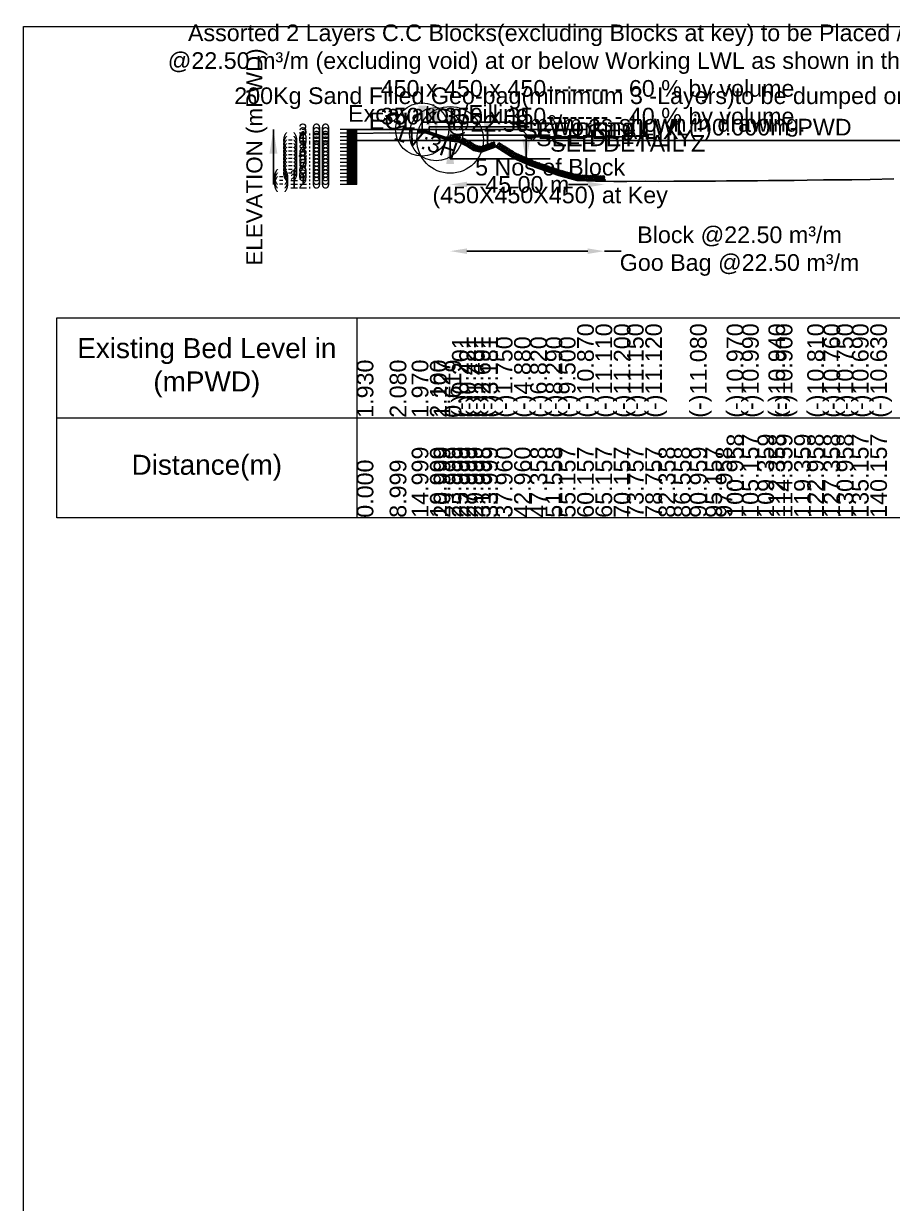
# Model space of a CAD drawing. Header units: inches. Extents: x 89000 to 845000, y -7071 to 31.
# Drawn here: x 295000 to 297608, y -3531 to 9 of the extents above; entities that cross this region are included whole.
import ezdxf

# ---------------------------------------------------------------- set-up
doc = ezdxf.new("R2010")
doc.units = ezdxf.units.IN
doc.header["$LTSCALE"] = 7
doc.header["$MEASUREMENT"] = 0
for name, color, linetype, lineweight in [('Cross section Data Border', 7, 'Continuous', 9), ('Cross Section Labels', 7, 'Continuous', 9), ('Existing_Bed_Level for Xsection', 7, 'Continuous', 25), ('Long Section Labels', 7, 'Continuous', 9)]:
    doc.layers.add(name, color=color, linetype=linetype, lineweight=lineweight)
doc.styles.get("Standard").update_dxf_attribs({"font": 'arial.ttf'})
doc.dimstyles.new('Appron Lebeling Style', dxfattribs={"dimtxt": 50, "dimasz": 50, "dimexe": 0.18, "dimexo": 0.0625, "dimgap": 0.09, "dimtad": 0, "dimtih": 1, "dimtoh": 1, "dimdec": 4, "dimzin": 0, "dimdsep": 46, "dimtxsty": 'Standard', "dimcen": 0.09, "dimse1": 1, "dimse2": 1, "dimadec": 0, "dimazin": 0, "dimtfac": 1, "dimtdec": 4, "dimtofl": 0, "dimtmove": 0, "dimatfit": 3, "dimfxl": 1, "dimtolj": 1, "dimtzin": 0, "dimarcsym": 0})
doc.dimstyles.get("Standard").update_dxf_attribs({"dimtxt": 0.18, "dimasz": 0.18, "dimexe": 0.18, "dimexo": 0.0625, "dimgap": 0.09, "dimtad": 0, "dimtih": 1, "dimtoh": 1, "dimdec": 4, "dimzin": 0, "dimdsep": 46, "dimtxsty": 'Standard', "dimcen": 0.09, "dimadec": 0, "dimazin": 0, "dimtfac": 1, "dimtdec": 4, "dimtofl": 0, "dimtmove": 0, "dimatfit": 3, "dimfxl": 1, "dimtolj": 1, "dimtzin": 0, "dimarcsym": 0})

# ---------------------------------------------------------------- blocks, each defined once
blk = doc.blocks.new('*D289')
at = {"layer": 'Cross Section Labels', "color": 0, "lineweight": -2, "transparency": 16777216}
for p, q in [((296330.6, -473.8), (296388.5, -473.8)), ((296693.6, -473.8), (296635.7, -473.8))]:
    blk.add_line(p, q, dxfattribs=at)
at = {"layer": 'Cross Section Labels', "color": 0, "transparency": 16777216}
for points in [[(296330.6, -465.5), (296330.6, -482.1), (296280.6, -473.8)], [(296693.6, -465.5), (296693.6, -482.1), (296743.6, -473.8)]]:
    blk.add_solid(points, dxfattribs=at)
at = {"layer": 'Defpoints', "color": 0, "transparency": 16777216}
for p in [(296280.6, -341.8), (296743.6, -464.5), (296743.6, -473.8)]:
    blk.add_point(p, dxfattribs=at)
at = {"layer": 'Cross Section Labels', "color": 0, "transparency": 16777216, "insert": (296512.1, -473.8), "char_height": 50, "attachment_point": 5}
blk.add_mtext('\\A1;45.00 m', dxfattribs=at)
blk = doc.blocks.new('*D290')
at = {"layer": 'Cross Section Labels', "color": 0, "lineweight": -2, "transparency": 16777216}
for p, q in [((296330.6, -673.8), (296693.6, -673.8)), ((296743.6, -673.8), (296793.6, -673.8))]:
    blk.add_line(p, q, dxfattribs=at)
at = {"layer": 'Cross Section Labels', "color": 0, "transparency": 16777216}
for points in [[(296330.6, -665.5), (296330.6, -682.1), (296280.6, -673.8)], [(296693.6, -665.5), (296693.6, -682.1), (296743.6, -673.8)]]:
    blk.add_solid(points, dxfattribs=at)
at = {"layer": 'Defpoints', "color": 0, "transparency": 16777216}
for p in [(296280.6, -341.8), (296743.6, -464.5), (296743.6, -673.8)]:
    blk.add_point(p, dxfattribs=at)
at = {"layer": 'Cross Section Labels', "color": 0, "transparency": 16777216, "insert": (297149.2, -673.8), "char_height": 50, "attachment_point": 5}
blk.add_mtext('\\A1;Block @22.50 m³/m ^JGoo Bag @22.50 m³/m ', dxfattribs=at)

msp = doc.modelspace()

# ---------------------------------------------------------------- linework, layer by layer
at = {"layer": 'Cross section Data Border'}
msp.add_lwpolyline([(295100, -873.8), (303856.72837, -873.8), (303856.72837, -1473.8), (295100, -1473.8)], close=True, dxfattribs=at)
for points in [[(296000, -873.8), (296000, -1473.8)], [(295100, -1173.8), (303856.72837, -1173.8)]]:
    msp.add_lwpolyline(points, dxfattribs=at)
at = {"layer": 'Cross Section Labels'}
for points in [[(295000, 0), (305000, 0), (305000, -7071), (295000, -7071)], [(296527.5958, -341.8), (296577.5958, -291.8), (296477.5958, -291.8)]]:
    msp.add_lwpolyline(points, close=True, dxfattribs=at)
for centre, radius in [((296196.4458, -308.8), 80), ((296238.5208, -322.825), 80), ((296280.5958, -340.15), 100)]:
    msp.add_circle(centre, radius, dxfattribs=at)
at = {"layer": 'Existing_Bed_Level for Xsection'}
for points in [[(296280.5958, -308.8), (296000, -308.8)], [(296268.2208, -332.725), (296196.95383, -308.96935), (296196.4458, -308.8), (296195.91028, -308.8), (296186.01028, -308.8)], [(296186.01028, -312.1), (296195.91028, -312.1), (296268.2208, -336.20351)], [(296186.01028, -313.2), (296195.73177, -313.2), (296266.68177, -336.85)], [(296186.01028, -314.3), (296195.55327, -314.3), (296265.7458, -337.69751)], [(296000, -320.57), (296098.99385, -318.92), (296164.99385, -320.13), (296219.98901, -318.7), (296230.98725, -328.303), (296263.98682, -334.991), (296285.98902, -344.011), (296307.98462, -346.431), (296329.98682, -358.091), (296351.98242, -371.401), (296373.98462, -376.791), (296417.56166, -361.05), (296472.55778, -395.48), (296520.94024, -416.82), (296567.13666, -432.99), (296606.72895, -446.3), (296661.7289, -461.37), (296716.72886, -464.01), (296771.72882, -465), (296811.3294, -464.45), (296866.32933, -464.12), (296905.93517, -464.45), (296952.13329, -464.12), (297000.54469, -463.68), (297046.72869, -463.68), (297077.54124, -463.68), (297110.54307, -462.47), (297156.72865, -462.69), (297202.95155, -462.69), (297235.93334, -462.14), (297257.95054, -461.7), (297312.94961, -461.37), (297352.53861, -460.71), (297400.93275, -460.16), (297440.53969, -460.05), (297486.72858, -459.39), (297541.72857, -458.73), (297612.13126, -457.19)], [(296000, -341.8), (303756.72837, -341.8)]]:
    msp.add_lwpolyline(points, dxfattribs=at)
at = {"layer": 'Long Section Labels'}
for points in [[(296000, -308.8), (295950, -308.8)], [(296000, -311.55), (295970, -311.55)], [(296000, -314.3), (295970, -314.3)], [(296000, -317.05), (295970, -317.05)], [(296000, -473.8), (296000, -462.8), (296000, -451.8), (296000, -440.8), (296000, -429.8), (296000, -418.8), (296000, -407.8), (296000, -396.8), (296000, -385.8), (296000, -374.8), (296000, -363.8), (296000, -352.8), (296000, -341.8), (296000, -330.8), (296000, -319.8), (296000, -308.8)], [(296000, -319.8), (295950, -319.8)], [(296000, -330.8), (295950, -330.8)], [(296000, -341.8), (295950, -341.8)], [(296000, -352.8), (295950, -352.8)], [(296000, -322.55), (295970, -322.55)], [(296000, -325.3), (295970, -325.3)], [(296000, -328.05), (295970, -328.05)], [(296000, -333.55), (295970, -333.55)], [(296000, -336.3), (295970, -336.3)], [(296000, -339.05), (295970, -339.05)], [(296000, -344.55), (295970, -344.55)], [(296000, -347.3), (295970, -347.3)], [(296000, -350.05), (295970, -350.05)], [(296000, -363.8), (295950, -363.8)], [(296000, -374.8), (295950, -374.8)], [(296000, -385.8), (295950, -385.8)], [(296000, -355.55), (295970, -355.55)], [(296000, -358.3), (295970, -358.3)], [(296000, -361.05), (295970, -361.05)], [(296000, -366.55), (295970, -366.55)], [(296000, -369.3), (295970, -369.3)], [(296000, -372.05), (295970, -372.05)], [(296000, -377.55), (295970, -377.55)], [(296000, -380.3), (295970, -380.3)], [(296000, -383.05), (295970, -383.05)], [(296000, -388.55), (295970, -388.55)], [(296000, -396.8), (295950, -396.8)], [(296000, -407.8), (295950, -407.8)], [(296000, -418.8), (295950, -418.8)], [(296000, -391.3), (295970, -391.3)], [(296000, -394.05), (295970, -394.05)], [(296000, -399.55), (295970, -399.55)], [(296000, -402.3), (295970, -402.3)], [(296000, -405.05), (295970, -405.05)], [(296000, -410.55), (295970, -410.55)], [(296000, -413.3), (295970, -413.3)], [(296000, -416.05), (295970, -416.05)], [(296000, -421.55), (295970, -421.55)], [(296000, -424.3), (295970, -424.3)], [(296000, -429.8), (295950, -429.8)], [(296000, -440.8), (295950, -440.8)], [(296000, -451.8), (295950, -451.8)], [(296000, -427.05), (295970, -427.05)], [(296000, -432.55), (295970, -432.55)], [(296000, -435.3), (295970, -435.3)], [(296000, -438.05), (295970, -438.05)], [(296000, -443.55), (295970, -443.55)], [(296000, -446.3), (295970, -446.3)], [(296000, -449.05), (295970, -449.05)], [(296000, -454.55), (295970, -454.55)], [(296000, -457.3), (295970, -457.3)], [(296000, -460.05), (295970, -460.05)], [(296000, -462.8), (295950, -462.8)], [(296000, -473.8), (295950, -473.8)], [(296000, -465.55), (295970, -465.55)], [(296000, -468.3), (295970, -468.3)], [(296000, -471.05), (295970, -471.05)]]:
    msp.add_lwpolyline(points, dxfattribs=at)
for points in [[(296186.01028, -308.8), (296182.71028, -308.8), (296182.71028, -313.75), (296186.01028, -313.75)], [(296186.01028, -313.75), (296182.71028, -313.75), (296182.71028, -318.7), (296186.01028, -318.7)], [(296190.96028, -308.8), (296186.01028, -308.8), (296186.01028, -312.1), (296190.96028, -312.1)], [(296195.91028, -308.8), (296190.96028, -308.8), (296190.96028, -312.1), (296195.91028, -312.1)], [(296201.64981, -310.53467), (296196.95383, -308.96935), (296195.91028, -312.1), (296200.60626, -313.66533)], [(296206.3458, -312.1), (296201.64981, -310.53467), (296200.60626, -313.66533), (296205.30224, -315.23065)], [(296211.04178, -313.66533), (296206.3458, -312.1), (296205.30224, -315.23065), (296209.99823, -316.79598)], [(296215.73776, -315.23065), (296211.04178, -313.66533), (296209.99823, -316.79598), (296214.69421, -318.36131)], [(296220.43374, -316.79598), (296215.73776, -315.23065), (296214.69421, -318.36131), (296219.39019, -319.92664)], [(296225.12973, -318.36131), (296220.43374, -316.79598), (296219.39019, -319.92664), (296224.08617, -321.49196)], [(296229.82571, -319.92664), (296225.12973, -318.36131), (296224.08617, -321.49196), (296228.78216, -323.05729)], [(296234.52169, -321.49196), (296229.82571, -319.92664), (296228.78216, -323.05729), (296233.47814, -324.62262)], [(296239.21767, -323.05729), (296234.52169, -321.49196), (296233.47814, -324.62262), (296238.17412, -326.18795)], [(296243.91365, -324.62262), (296239.21767, -323.05729), (296238.17412, -326.18795), (296242.8701, -327.75327)], [(296248.60964, -326.18795), (296243.91365, -324.62262), (296242.8701, -327.75327), (296247.56609, -329.3186)], [(296253.30562, -327.75327), (296248.60964, -326.18795), (296247.56609, -329.3186), (296252.26207, -330.88393)], [(296258.0016, -329.3186), (296253.30562, -327.75327), (296252.26207, -330.88393), (296256.95805, -332.44926)], [(296262.69758, -330.88393), (296258.0016, -329.3186), (296256.95805, -332.44926), (296261.65403, -334.01458)], [(296267.39357, -332.44926), (296262.69758, -330.88393), (296261.65403, -334.01458), (296266.35001, -335.57991)], [(296270.6958, -336.85), (296265.7458, -336.85), (296265.7458, -341.8), (296270.6958, -341.8)], [(296273.1708, -331.9), (296268.2208, -331.9), (296268.2208, -336.85), (296273.1708, -336.85)], [(296275.6458, -336.85), (296270.6958, -336.85), (296270.6958, -341.8), (296275.6458, -341.8)], [(296278.1208, -331.9), (296273.1708, -331.9), (296273.1708, -336.85), (296278.1208, -336.85)], [(296280.5958, -336.85), (296275.6458, -336.85), (296275.6458, -341.8), (296280.5958, -341.8)], [(296288.72132, -333.11663), (296283.81122, -332.48937), (296283.18396, -337.39946), (296288.09405, -338.02673)], [(296291.30241, -331.12015), (296288.27244, -327.20585), (296284.35814, -330.23582), (296287.38811, -334.15012)], [(296292.46053, -330.69594), (296288.46833, -327.76936), (296285.54175, -331.76155), (296289.53395, -334.68813)], [(296290.53033, -333.32697), (296285.63771, -334.07852), (296286.38927, -338.97114), (296291.28188, -338.21958)], [(296297.38084, -331.23728), (296293.38864, -328.3107), (296290.46206, -332.30289), (296294.45426, -335.22947)], [(296295.45064, -333.86831), (296290.55802, -334.61987), (296291.30958, -339.51248), (296296.20219, -338.76093)], [(296302.30115, -331.77862), (296298.30895, -328.85204), (296295.38237, -332.84424), (296299.37457, -335.77082)], [(296300.37095, -334.40965), (296295.47833, -335.16121), (296296.22989, -340.05382), (296301.1225, -339.30227)], [(296307.22146, -332.31996), (296303.22926, -329.39338), (296300.30268, -333.38558), (296304.29488, -336.31216)], [(296305.29126, -334.951), (296300.39864, -335.70255), (296301.1502, -340.59516), (296306.04281, -339.84361)], [(296312.14177, -332.86131), (296308.14957, -329.93472), (296305.22299, -333.92692), (296309.21519, -336.8535)], [(296310.21157, -335.49234), (296305.31895, -336.24389), (296306.07051, -341.13651), (296310.96312, -340.38495)], [(296318.46272, -339.4027), (296313.63784, -338.29679), (296312.53193, -343.12167), (296317.35681, -344.22758)], [(296321.22721, -337.66904), (296318.59583, -333.47639), (296314.40318, -336.10777), (296317.03456, -340.30042)], [(296322.8365, -341.72057), (296318.01162, -340.61467), (296316.90571, -345.43955), (296321.73059, -346.54545)], [(296325.60099, -339.98691), (296322.96961, -335.79426), (296318.77696, -338.42564), (296321.40834, -342.61829)], [(296327.21028, -344.03844), (296322.3854, -342.93254), (296321.27949, -347.75742), (296326.10437, -348.86332)], [(296329.97478, -342.30479), (296327.34339, -338.11213), (296323.15074, -340.74351), (296325.78212, -344.93617)], [(296331.58406, -346.35632), (296326.75918, -345.25041), (296325.65327, -350.07529), (296330.47816, -351.1812)], [(296334.34856, -344.62266), (296331.71718, -340.43001), (296327.52452, -343.06139), (296330.15591, -347.25404)], [(296335.95784, -348.67419), (296331.13296, -347.56828), (296330.02706, -352.39316), (296334.85194, -353.49907)], [(296338.72234, -346.94053), (296336.09096, -342.74788), (296331.89831, -345.37926), (296334.52969, -349.57191)], [(296340.71833, -351.59142), (296335.9641, -350.2131), (296334.58578, -354.96734), (296339.34002, -356.34565)], [(296343.57688, -350.01766), (296341.18802, -345.68225), (296336.8526, -348.07111), (296339.24147, -352.40653)], [(296344.95332, -354.1541), (296340.19909, -352.77579), (296338.82078, -357.53002), (296343.57501, -358.90833)], [(296347.81187, -352.58034), (296345.42301, -348.24493), (296341.08759, -350.63379), (296343.47646, -354.96921)], [(296352.04686, -355.14303), (296349.658, -350.80761), (296345.32258, -353.19648), (296347.71145, -357.53189)], [(296356.28186, -357.70571), (296353.89299, -353.37029), (296349.55758, -355.75916), (296351.94644, -360.09457)], [(296395.94471, -354.03382), (296391.07149, -353.16535), (296390.20302, -358.03856), (296395.07623, -358.90704)], [(296400.60029, -352.35212), (296395.72707, -351.48365), (296394.85859, -356.35686), (296399.73181, -357.22534)], [(296405.25586, -350.67042), (296400.38264, -349.80195), (296399.51417, -354.67517), (296404.38739, -355.54364)], [(296404.68219, -353.88273), (296400.62107, -356.71289), (296403.45124, -360.77401), (296407.51235, -357.94385)], [(296409.91144, -348.98873), (296405.03822, -348.12025), (296404.16974, -352.99347), (296409.04296, -353.86194)], [(296409.33777, -352.20103), (296405.27665, -355.0312), (296408.10681, -359.09231), (296412.16793, -356.26215)], [(296414.56701, -347.30703), (296409.6938, -346.43855), (296408.82532, -351.31177), (296413.69854, -352.18025)], [(296413.99334, -350.51933), (296409.93223, -353.3495), (296412.76239, -357.41062), (296416.82351, -354.58045)], [(296427.84395, -354.3718), (296423.11118, -352.92151), (296421.66089, -357.65429), (296426.39366, -359.10457)], [(296430.72605, -352.84159), (296428.40324, -348.47043), (296424.03208, -350.79324), (296426.35489, -355.16441)], [(296434.92167, -355.46824), (296432.59886, -351.09708), (296428.2277, -353.41989), (296430.55051, -357.79105)], [(296439.11729, -358.09488), (296436.79448, -353.72372), (296432.42332, -356.04653), (296434.74613, -360.41769)], [(296349.18832, -356.71678), (296344.43408, -355.33847), (296343.05577, -360.09271), (296347.81, -361.47102)], [(296353.42331, -359.27946), (296348.66907, -357.90115), (296347.29076, -362.65539), (296352.045, -364.0337)], [(296357.6583, -361.84215), (296352.90406, -360.46384), (296351.52575, -365.21807), (296356.27999, -366.59638)], [(296360.51685, -360.26839), (296358.12798, -355.93298), (296353.79257, -358.32184), (296356.18143, -362.65726)], [(296359.34527, -361.75941), (296354.39644, -361.8671), (296354.50412, -366.81592), (296359.45295, -366.70824)], [(296361.60182, -359.4023), (296358.02496, -355.98051), (296354.60318, -359.55737), (296358.18004, -362.97915)], [(296364.15311, -362.93721), (296359.20428, -363.0449), (296359.31196, -367.99373), (296364.26079, -367.88604)], [(296366.40965, -360.5801), (296362.8328, -357.15831), (296359.41102, -360.73517), (296362.98787, -364.15695)], [(296368.96094, -364.11502), (296364.01211, -364.2227), (296364.1198, -369.17153), (296369.06862, -369.06384)], [(296371.21749, -361.7579), (296367.64063, -358.33612), (296364.21885, -361.91297), (296367.79571, -365.33476)], [(296372.66683, -362.44231), (296367.79361, -361.57384), (296366.92513, -366.44705), (296371.79835, -367.31553)], [(296372.09316, -365.65462), (296368.03204, -368.48478), (296370.8622, -372.5459), (296374.92332, -369.71574)], [(296373.76878, -365.29282), (296368.81995, -365.4005), (296368.92763, -370.34933), (296373.87646, -370.24165)], [(296376.02533, -362.9357), (296372.44847, -359.51392), (296369.02669, -363.09077), (296372.60354, -366.51256)], [(296377.3224, -360.76062), (296372.44919, -359.89214), (296371.58071, -364.76536), (296376.45393, -365.63383)], [(296376.74873, -363.97292), (296372.68762, -366.80308), (296375.51778, -370.8642), (296379.5789, -368.03404)], [(296381.97798, -359.07892), (296377.10476, -358.21044), (296376.23629, -363.08366), (296381.1095, -363.95213)], [(296381.40431, -362.29122), (296377.34319, -365.12139), (296380.17335, -369.1825), (296384.23447, -366.35234)], [(296386.63356, -357.39722), (296381.76034, -356.52874), (296380.89186, -361.40196), (296385.76508, -362.27044)], [(296386.05989, -360.60952), (296381.99877, -363.43969), (296384.82893, -367.50081), (296388.89005, -364.67064)], [(296391.28913, -355.71552), (296386.41592, -354.84704), (296385.54744, -359.72026), (296390.42066, -360.58874)], [(296390.71546, -358.92783), (296386.65434, -361.75799), (296389.48451, -365.81911), (296393.54562, -362.98894)], [(296395.37104, -357.24613), (296391.30992, -360.07629), (296394.14008, -364.13741), (296398.2012, -361.30725)], [(296400.02661, -355.56443), (296395.9655, -358.39459), (296398.79566, -362.45571), (296402.85678, -359.62555)], [(296432.03957, -356.99844), (296427.3068, -355.54815), (296425.85651, -360.28093), (296430.58928, -361.73122)], [(296436.23519, -359.62509), (296431.50242, -358.1748), (296430.05213, -362.90757), (296434.78491, -364.35786)], [(296440.43082, -362.25173), (296435.69804, -360.80144), (296434.24775, -365.53422), (296438.98053, -366.98451)], [(296443.31291, -360.72153), (296440.9901, -356.35037), (296436.61894, -358.67318), (296438.94175, -363.04434)], [(296444.62644, -364.87837), (296439.89366, -363.42809), (296438.44337, -368.16086), (296443.17615, -369.61115)], [(296447.50854, -363.34817), (296445.18572, -358.97701), (296440.81456, -361.29982), (296443.13737, -365.67098)], [(296448.82206, -367.50502), (296444.08928, -366.05473), (296442.639, -370.78751), (296447.37177, -372.23779)], [(296451.70416, -365.97482), (296449.38135, -361.60366), (296445.01019, -363.92647), (296447.333, -368.29763)], [(296453.01768, -370.13166), (296448.2849, -368.68138), (296446.83462, -373.41415), (296451.56739, -374.86444)], [(296455.89978, -368.60146), (296453.57697, -364.2303), (296449.20581, -366.55311), (296451.52862, -370.92427)], [(296457.2133, -372.75831), (296452.48053, -371.30802), (296451.03024, -376.0408), (296455.76301, -377.49108)], [(296460.0954, -371.22811), (296457.77259, -366.85694), (296453.40143, -369.17975), (296455.72424, -373.55092)], [(296461.40892, -375.38495), (296456.67615, -373.93466), (296455.22586, -378.66744), (296459.95864, -380.11773)], [(296464.29102, -373.85475), (296461.96821, -369.48359), (296457.59705, -371.8064), (296459.91986, -376.17756)], [(296465.60454, -378.0116), (296460.87177, -376.56131), (296459.42148, -381.29408), (296464.15426, -382.74437)], [(296468.48664, -376.48139), (296466.16383, -372.11023), (296461.79267, -374.43304), (296464.11548, -378.8042)], [(296469.80017, -380.63824), (296465.06739, -379.18795), (296463.6171, -383.92073), (296468.34988, -385.37102)], [(296472.68226, -379.10804), (296470.35945, -374.73688), (296465.98829, -377.05969), (296468.3111, -381.43085)], [(296473.99579, -383.26488), (296469.26301, -381.8146), (296467.81272, -386.54737), (296472.5455, -387.99766)], [(296476.87789, -381.73468), (296474.55508, -377.36352), (296470.18391, -379.68633), (296472.50672, -384.05749)], [(296478.19141, -385.89153), (296473.45863, -384.44124), (296472.00835, -389.17402), (296476.74112, -390.6243)], [(296481.07351, -384.36133), (296478.7507, -379.99017), (296474.37954, -382.31298), (296476.70235, -386.68414)], [(296481.28669, -387.18016), (296476.39482, -386.42379), (296475.63845, -391.31567), (296480.53032, -392.07203)], [(296483.91947, -385.25234), (296480.99363, -381.2596), (296477.00089, -384.18544), (296479.92673, -388.17818)], [(296485.81571, -389.17777), (296480.92384, -388.4214), (296480.16747, -393.31328), (296485.05935, -394.06964)], [(296488.44849, -387.24995), (296485.52266, -383.25721), (296481.52991, -386.18305), (296484.45575, -390.17579)], [(296492.97751, -389.24757), (296490.05168, -385.25482), (296486.05894, -388.18066), (296488.98477, -392.1734)], [(296497.50654, -391.24518), (296494.5807, -387.25243), (296490.58796, -390.17827), (296493.5138, -394.17101)], [(296502.03556, -393.24279), (296499.10973, -389.25005), (296495.11698, -392.17588), (296498.04282, -396.16862)], [(296490.34473, -391.17538), (296485.45286, -390.41902), (296484.6965, -395.31089), (296489.58837, -396.06725)], [(296494.87376, -393.17299), (296489.98188, -392.41663), (296489.22552, -397.3085), (296494.11739, -398.06486)], [(296499.40278, -395.1706), (296494.51091, -394.41424), (296493.75454, -399.30611), (296498.64641, -400.06248)], [(296503.9318, -397.16822), (296499.03993, -396.41185), (296498.28357, -401.30372), (296503.17544, -402.06009)], [(296506.56458, -395.2404), (296503.63875, -391.24766), (296499.64601, -394.17349), (296502.57184, -398.16623)], [(296508.46083, -399.16583), (296503.56895, -398.40946), (296502.81259, -403.30133), (296507.70446, -404.0577)], [(296511.09361, -397.23801), (296508.16777, -393.24527), (296504.17503, -396.1711), (296507.10086, -400.16385)], [(296512.98985, -401.16344), (296508.09798, -400.40707), (296507.34161, -405.29894), (296512.23348, -406.05531)], [(296515.62263, -399.23562), (296512.6968, -395.24288), (296508.70405, -398.16871), (296511.62989, -402.16146)], [(296517.51887, -403.16105), (296512.627, -402.40468), (296511.87063, -407.29656), (296516.76251, -408.05292)], [(296520.15165, -401.23323), (296517.22582, -397.24049), (296513.23308, -400.16633), (296516.15891, -404.15907)], [(296522.04789, -405.15866), (296517.15602, -404.40229), (296516.39966, -409.29417), (296521.29153, -410.05053)], [(296524.68068, -403.23084), (296521.75484, -399.2381), (296517.7621, -402.16394), (296520.68793, -406.15668)], [(296526.57692, -407.15627), (296521.68505, -406.39991), (296520.92868, -411.29178), (296525.82055, -412.04814)], [(296529.2097, -405.22846), (296526.28386, -401.23571), (296522.29112, -404.16155), (296525.21696, -408.15429)], [(296530.47175, -408.37837), (296525.53555, -408.00895), (296525.16614, -412.94515), (296530.10233, -413.31456)], [(296532.94481, -406.24952), (296529.71412, -402.49918), (296525.96377, -405.72987), (296529.19446, -409.48022)], [(296535.14381, -410.01371), (296530.20761, -409.6443), (296529.8382, -414.58049), (296534.77439, -414.94991)], [(296537.61687, -407.88487), (296534.38618, -404.13452), (296530.63583, -407.36522), (296533.86652, -411.11557)], [(296539.81587, -411.64906), (296534.87967, -411.27965), (296534.51025, -416.21584), (296539.44645, -416.58526)], [(296542.28893, -409.52022), (296539.05824, -405.76987), (296535.30789, -409.00057), (296538.53858, -412.75091)], [(296544.48793, -413.28441), (296539.55173, -412.91499), (296539.18231, -417.85119), (296544.11851, -418.2206)], [(296546.96099, -411.15557), (296543.73029, -407.40522), (296539.97995, -410.63591), (296543.21064, -414.38626)], [(296549.15999, -414.91976), (296544.22379, -414.55034), (296543.85437, -419.48654), (296548.79057, -419.85595)], [(296551.63305, -412.79091), (296548.40235, -409.04056), (296544.65201, -412.27126), (296547.8827, -416.02161)], [(296553.83205, -416.5551), (296548.89585, -416.18569), (296548.52643, -421.12188), (296553.46263, -421.4913)], [(296556.30511, -414.42626), (296553.07441, -410.67591), (296549.32407, -413.90661), (296552.55476, -417.65696)], [(296558.5041, -418.19045), (296553.56791, -417.82103), (296553.19849, -422.75723), (296558.13469, -423.12665)], [(296560.97717, -416.06161), (296557.74647, -412.31126), (296553.99612, -415.54195), (296557.22682, -419.2923)], [(296563.17616, -419.8258), (296558.23997, -419.45638), (296557.87055, -424.39258), (296562.80675, -424.76199)], [(296565.64923, -417.69696), (296562.41853, -413.94661), (296558.66818, -417.1773), (296561.89888, -420.92765)], [(296567.84822, -421.46115), (296562.91203, -421.09173), (296562.54261, -426.02793), (296567.47881, -426.39734)], [(296570.32129, -419.3323), (296567.09059, -415.58195), (296563.34024, -418.81265), (296566.57094, -422.563)], [(296572.39728, -423.03054), (296567.45688, -422.72232), (296567.14866, -427.66271), (296572.08905, -427.97094)], [(296574.84377, -420.87122), (296571.56685, -417.16119), (296567.85682, -420.43811), (296571.13374, -424.14814)], [(296577.08924, -424.60787), (296572.14885, -424.29965), (296571.84062, -429.24004), (296576.78102, -429.54826)], [(296579.53573, -422.44855), (296576.25882, -418.73852), (296572.54879, -422.01544), (296575.82571, -425.72547)], [(296584.2277, -424.02588), (296580.95078, -420.31585), (296577.24075, -423.59277), (296580.51767, -427.30279)], [(296588.91966, -425.6032), (296585.64275, -421.89318), (296581.93272, -425.17009), (296585.20964, -428.88012)], [(296593.61163, -427.18053), (296590.33471, -423.4705), (296586.62468, -426.74742), (296589.9016, -430.45745)], [(296581.78121, -426.1852), (296576.84081, -425.87698), (296576.53259, -430.81737), (296581.47298, -431.12559)], [(296586.47317, -427.76253), (296581.53278, -427.45431), (296581.22455, -432.3947), (296586.16495, -432.70292)], [(296591.16514, -429.33986), (296586.22474, -429.03163), (296585.91652, -433.97203), (296590.85691, -434.28025)], [(296595.8571, -430.91718), (296590.91671, -430.60896), (296590.60848, -435.54936), (296595.54888, -435.85758)], [(296598.30359, -428.75786), (296595.02668, -425.04783), (296591.31665, -428.32475), (296594.59357, -432.03478)], [(296600.54906, -432.49451), (296595.60867, -432.18629), (296595.30045, -437.12669), (296600.24084, -437.43491)], [(296602.99556, -430.33519), (296599.71864, -426.62516), (296596.00861, -429.90208), (296599.28553, -433.61211)], [(296605.24103, -434.07184), (296600.30064, -433.76362), (296599.99241, -438.70402), (296604.93281, -439.01224)], [(296607.68752, -431.91252), (296604.4106, -428.20249), (296600.70058, -431.47941), (296603.9775, -435.18944)], [(296609.93299, -435.64917), (296604.9926, -435.34095), (296604.68438, -440.28134), (296609.62477, -440.58957)], [(296612.37949, -433.48985), (296609.10257, -429.77982), (296605.39254, -433.05674), (296608.66946, -436.76677)], [(296614.09646, -436.79236), (296609.14653, -436.76545), (296609.11962, -441.71538), (296614.06954, -441.74229)], [(296616.41626, -434.49747), (296612.93376, -430.9797), (296609.41599, -434.4622), (296612.89849, -437.97997)], [(296618.87049, -438.10045), (296613.92056, -438.07353), (296613.89365, -443.02346), (296618.84358, -443.05037)], [(296621.19029, -435.80555), (296617.70779, -432.28778), (296614.19002, -435.77028), (296617.67252, -439.28805)], [(296623.64452, -439.40853), (296618.6946, -439.38162), (296618.66769, -444.33155), (296623.61761, -444.35846)], [(296625.96433, -437.11364), (296622.48183, -433.59587), (296618.96406, -437.07837), (296622.44656, -440.59614)], [(296628.41856, -440.71662), (296623.46863, -440.68971), (296623.44172, -445.63964), (296628.39165, -445.66655)], [(296630.73836, -438.42173), (296627.25586, -434.90396), (296623.73809, -438.38646), (296627.22059, -441.90423)], [(296633.19259, -442.02471), (296628.24267, -441.9978), (296628.21576, -446.94772), (296633.16568, -446.97463)], [(296635.5124, -439.72981), (296632.0299, -436.21205), (296628.51213, -439.69454), (296631.99463, -443.21231)], [(296637.96663, -443.33279), (296633.0167, -443.30588), (296632.98979, -448.25581), (296637.93972, -448.28272)], [(296640.28643, -441.0379), (296636.80393, -437.52013), (296633.28616, -441.00263), (296636.76866, -444.5204)], [(296642.74066, -444.64088), (296637.79074, -444.61397), (296637.76383, -449.5639), (296642.71375, -449.59081)], [(296645.06047, -442.34599), (296641.57797, -438.82822), (296638.0602, -442.31072), (296641.5427, -445.82849)], [(296647.5147, -445.94897), (296642.56477, -445.92206), (296642.53786, -450.87198), (296647.48779, -450.89889)], [(296649.8345, -443.65407), (296646.352, -440.13631), (296642.83423, -443.6188), (296646.31673, -447.13657)], [(296652.28873, -447.25705), (296647.33881, -447.23014), (296647.3119, -452.18007), (296652.26182, -452.20698)], [(296654.60854, -444.96216), (296651.12604, -441.44439), (296647.60827, -444.92689), (296651.09077, -448.44466)], [(296657.06277, -448.56514), (296652.11284, -448.53823), (296652.08593, -453.48816), (296657.03586, -453.51507)], [(296659.38257, -446.27025), (296655.90007, -442.75248), (296652.3823, -446.23498), (296655.8648, -449.75275)], [(296661.8368, -449.87323), (296656.88688, -449.84632), (296656.85997, -454.79624), (296661.80989, -454.82315)], [(296664.15661, -447.57834), (296660.67411, -444.06057), (296657.15634, -447.54307), (296660.63884, -451.06083)], [(296666.04002, -447.61794), (296661.87518, -444.94275), (296659.19999, -449.10759), (296663.36483, -451.78278)], [(296664.2755, -450.36284), (296659.43845, -451.41425), (296660.48986, -456.2513), (296665.32691, -455.19989)], [(296670.98433, -447.85527), (296666.81949, -445.18008), (296664.1443, -449.34491), (296668.30913, -452.02011)], [(296669.2198, -450.60017), (296664.38276, -451.65158), (296665.43417, -456.48863), (296670.27121, -455.43722)], [(296675.92863, -448.0926), (296671.7638, -445.41741), (296669.08861, -449.58224), (296673.25344, -452.25743)], [(296674.16411, -450.8375), (296669.32706, -451.88891), (296670.37847, -456.72596), (296675.21552, -455.67455)], [(296680.87294, -448.32992), (296676.70811, -445.65473), (296674.03291, -449.81957), (296678.19775, -452.49476)], [(296679.10842, -451.07482), (296674.27137, -452.12624), (296675.32278, -456.96328), (296680.15983, -455.91187)], [(296685.81725, -448.56725), (296681.65241, -445.89206), (296678.97722, -450.05689), (296683.14206, -452.73209)], [(296684.05273, -451.31215), (296679.21568, -452.36356), (296680.26709, -457.20061), (296685.10414, -456.1492)], [(296690.76156, -448.80458), (296686.59672, -446.12939), (296683.92153, -450.29422), (296688.08636, -452.96941)], [(296688.99703, -451.54948), (296684.15999, -452.60089), (296685.2114, -457.43794), (296690.04844, -456.38653)], [(296695.70586, -449.04191), (296691.54103, -446.36671), (296688.86584, -450.53155), (296693.03067, -453.20674)], [(296693.94134, -451.7868), (296689.10429, -452.83822), (296690.1557, -457.67526), (296694.99275, -456.62385)], [(296700.65017, -449.27923), (296696.48533, -446.60404), (296693.81014, -450.76888), (296697.97498, -453.44407)], [(296698.88565, -452.02413), (296694.0486, -453.07554), (296695.10001, -457.91259), (296699.93706, -456.86118)], [(296705.59448, -449.51656), (296701.42964, -446.84137), (296698.75445, -451.0062), (296702.91929, -453.68139)], [(296703.82996, -452.26146), (296698.99291, -453.31287), (296700.04432, -458.14992), (296704.88137, -457.09851)], [(296710.53878, -449.75389), (296706.37395, -447.07869), (296703.69876, -451.24353), (296707.86359, -453.91872)], [(296708.77426, -452.49879), (296703.93721, -453.5502), (296704.98863, -458.38724), (296709.82567, -457.33583)], [(296715.48309, -449.99121), (296711.31826, -447.31602), (296708.64307, -451.48086), (296712.8079, -454.15605)], [(296713.71857, -452.73611), (296708.88152, -453.78752), (296709.93293, -458.62457), (296714.76998, -457.57316)], [(296720.4274, -450.22854), (296716.26256, -447.55335), (296713.58737, -451.71818), (296717.75221, -454.39338)], [(296718.66288, -452.97344), (296713.82583, -454.02485), (296714.87724, -458.8619), (296719.71429, -457.81049)], [(296724.87295, -455.1622), (296720.62983, -452.61299), (296718.08062, -456.85611), (296722.32374, -459.40532)], [(296724.96204, -450.213), (296720.71892, -447.66379), (296718.16971, -451.90691), (296722.41283, -454.45612)], [(296729.82215, -455.25129), (296725.57903, -452.70208), (296723.02982, -456.94519), (296727.27294, -459.4944)], [(296729.91123, -450.30209), (296725.66812, -447.75288), (296723.11891, -451.99599), (296727.36202, -454.5452)], [(296734.77135, -455.34037), (296730.52823, -452.79116), (296727.97902, -457.03428), (296732.22214, -459.58349)], [(296734.86043, -450.39117), (296730.61732, -447.84196), (296728.06811, -452.08508), (296732.31122, -454.63429)], [(296739.72054, -455.42946), (296735.47743, -452.88025), (296732.92822, -457.12336), (296737.17134, -459.67257)], [(296739.80963, -450.48026), (296735.56651, -447.93105), (296733.01731, -452.17416), (296737.26042, -454.72337)], [(296744.66974, -455.51854), (296740.42663, -452.96933), (296737.87742, -457.21245), (296742.12053, -459.76166)], [(296744.75883, -450.56934), (296740.51571, -448.02013), (296737.9665, -452.26325), (296742.20962, -454.81246)]]:
    msp.add_lwpolyline(points, close=True, dxfattribs=at)
for centre, major_axis in [((296284.33767, -342.32349), (3.38721, -1.38862)), ((296285.047, -340.59325), (3.38721, -1.38862)), ((296285.75633, -338.863), (3.38721, -1.38862)), ((296291.21392, -343.64521), (3.63884, -0.40035)), ((296291.41843, -341.78643), (3.63884, -0.40035)), ((296291.62294, -339.92764), (3.63884, -0.40035)), ((296298.49161, -344.44592), (3.63884, -0.40035)), ((296298.69611, -342.58713), (3.63884, -0.40035)), ((296298.90062, -340.72835), (3.63884, -0.40035)), ((296305.76929, -345.24662), (3.63884, -0.40035)), ((296305.9738, -343.38784), (3.63884, -0.40035)), ((296306.17831, -341.52906), (3.63884, -0.40035)), ((296312.83159, -347.94146), (3.23465, -1.7142)), ((296313.70724, -346.28914), (3.23465, -1.7142)), ((296314.58288, -344.63682), (3.23465, -1.7142)), ((296319.3009, -351.36985), (3.23465, -1.7142)), ((296320.17654, -349.71753), (3.23465, -1.7142)), ((296321.05219, -348.06522), (3.23465, -1.7142)), ((296325.77021, -354.79824), (3.23465, -1.7142)), ((296326.64585, -353.14592), (3.23465, -1.7142)), ((296327.5215, -351.49361), (3.23465, -1.7142)), ((296334.16442, -355.15466), (3.13201, -1.89525)), ((296332.22817, -358.35443), (3.13201, -1.89525)), ((296333.1963, -356.75454), (3.13201, -1.89525)), ((296338.4922, -362.14492), (3.13201, -1.89525)), ((296339.46032, -360.54504), (3.13201, -1.89525)), ((296340.42845, -358.94515), (3.13201, -1.89525)), ((296344.75622, -365.93542), (3.13201, -1.89525)), ((296345.72435, -364.33553), (3.13201, -1.89525)), ((296346.69247, -362.73564), (3.13201, -1.89525)), ((296351.02025, -369.72591), (3.13201, -1.89525)), ((296351.98837, -368.12602), (3.13201, -1.89525)), ((296352.9565, -366.52614), (3.13201, -1.89525)), ((296357.67436, -371.83274), (3.55566, -0.87105)), ((296358.1193, -370.01644), (3.55566, -0.87105)), ((296358.56425, -368.20015), (3.55566, -0.87105)), ((296364.78568, -373.57484), (3.55566, -0.87105)), ((296365.23063, -371.75854), (3.55566, -0.87105)), ((296365.67557, -369.94225), (3.55566, -0.87105)), ((296371.897, -375.31694), (3.55566, -0.87105)), ((296372.34195, -373.50064), (3.55566, -0.87105)), ((296372.7869, -371.68435), (3.55566, -0.87105)), ((296377.04553, -370.71468), (3.44306, 1.24371)), ((296377.68084, -372.47345), (3.44306, 1.24371)), ((296378.31615, -374.23223), (3.44306, 1.24371)), ((296383.93165, -368.22726), (3.44306, 1.24371)), ((296384.56695, -369.98603), (3.44306, 1.24371)), ((296385.20226, -371.74481), (3.44306, 1.24371)), ((296390.81776, -365.73984), (3.44306, 1.24371)), ((296391.45307, -367.49862), (3.44306, 1.24371)), ((296392.08838, -369.25739), (3.44306, 1.24371)), ((296397.70387, -363.25242), (3.44306, 1.24371)), ((296398.33918, -365.0112), (3.44306, 1.24371)), ((296398.97449, -366.76997), (3.44306, 1.24371)), ((296404.58999, -360.765), (3.44306, 1.24371)), ((296405.2253, -362.52378), (3.44306, 1.24371)), ((296405.86061, -364.28255), (3.44306, 1.24371)), ((296411.4761, -358.27759), (3.44306, 1.24371)), ((296412.11141, -360.03636), (3.44306, 1.24371)), ((296412.74672, -361.79513), (3.44306, 1.24371)), ((296420.21062, -361.60526), (3.1029, -1.94255)), ((296421.20291, -360.02024), (3.1029, -1.94255)), ((296422.1952, -358.43523), (3.1029, -1.94255)), ((296426.41641, -365.49036), (3.1029, -1.94255)), ((296427.4087, -363.90534), (3.1029, -1.94255)), ((296428.40099, -362.32033), (3.1029, -1.94255)), ((296432.62221, -369.37545), (3.1029, -1.94255)), ((296433.61449, -367.79044), (3.1029, -1.94255)), ((296434.60678, -366.20543), (3.1029, -1.94255)), ((296438.828, -373.26055), (3.1029, -1.94255)), ((296439.82028, -371.67554), (3.1029, -1.94255)), ((296440.81257, -370.09053), (3.1029, -1.94255)), ((296445.03379, -377.14565), (3.1029, -1.94255)), ((296446.02607, -375.56064), (3.1029, -1.94255)), ((296447.01836, -373.97563), (3.1029, -1.94255)), ((296451.23958, -381.03075), (3.1029, -1.94255)), ((296452.23186, -379.44574), (3.1029, -1.94255)), ((296453.22415, -377.86073), (3.1029, -1.94255)), ((296457.44537, -384.91585), (3.1029, -1.94255)), ((296458.43765, -383.33084), (3.1029, -1.94255)), ((296459.42994, -381.74582), (3.1029, -1.94255)), ((296463.65116, -388.80095), (3.1029, -1.94255)), ((296464.64344, -387.21594), (3.1029, -1.94255)), ((296465.63573, -385.63092), (3.1029, -1.94255)), ((296470.84923, -391.10103), (3.1029, -1.94255)), ((296471.84152, -389.51602), (3.1029, -1.94255)), ((296469.85695, -392.68605), (3.1029, -1.94255)), ((296476.18301, -396.05707), (3.34946, -1.47734)), ((296476.93767, -394.34611), (3.34946, -1.47734)), ((296477.69232, -392.63514), (3.34946, -1.47734)), ((296482.88194, -399.01176), (3.34946, -1.47734)), ((296483.63659, -397.30079), (3.34946, -1.47734)), ((296484.39125, -395.58983), (3.34946, -1.47734)), ((296489.58087, -401.96645), (3.34946, -1.47734)), ((296490.33552, -400.25548), (3.34946, -1.47734)), ((296491.09018, -398.54452), (3.34946, -1.47734)), ((296496.2798, -404.92114), (3.34946, -1.47734)), ((296497.03445, -403.21017), (3.34946, -1.47734)), ((296497.7891, -401.49921), (3.34946, -1.47734)), ((296502.97873, -407.87583), (3.34946, -1.47734)), ((296503.73338, -406.16486), (3.34946, -1.47734)), ((296504.48803, -404.4539), (3.34946, -1.47734)), ((296509.67765, -410.83052), (3.34946, -1.47734)), ((296510.43231, -409.11955), (3.34946, -1.47734)), ((296511.18696, -407.40859), (3.34946, -1.47734)), ((296516.37658, -413.7852), (3.34946, -1.47734)), ((296517.13124, -412.07424), (3.34946, -1.47734)), ((296517.88589, -410.36328), (3.34946, -1.47734)), ((296523.0626, -416.57226), (3.45525, -1.20943)), ((296523.6804, -414.80726), (3.45525, -1.20943)), ((296524.2982, -413.04226), (3.45525, -1.20943)), ((296529.9731, -418.99112), (3.45525, -1.20943)), ((296530.5909, -417.22612), (3.45525, -1.20943)), ((296531.20869, -415.46112), (3.45525, -1.20943)), ((296536.88359, -421.40998), (3.45525, -1.20943)), ((296537.50139, -419.64498), (3.45525, -1.20943)), ((296538.11919, -417.87998), (3.45525, -1.20943)), ((296543.79409, -423.82884), (3.45525, -1.20943)), ((296544.41189, -422.06384), (3.45525, -1.20943)), ((296545.02968, -420.29884), (3.45525, -1.20943)), ((296550.70458, -426.2477), (3.45525, -1.20943)), ((296551.32238, -424.4827), (3.45525, -1.20943)), ((296551.94018, -422.7177), (3.45525, -1.20943)), ((296558.85067, -425.13656), (3.45525, -1.20943)), ((296557.61508, -428.66656), (3.45525, -1.20943)), ((296558.23288, -426.90156), (3.45525, -1.20943)), ((296564.52557, -431.08542), (3.45525, -1.20943)), ((296565.14337, -429.32042), (3.45525, -1.20943)), ((296565.76117, -427.55542), (3.45525, -1.20943)), ((296571.44211, -433.45097), (3.46997, -1.16652)), ((296572.03799, -431.67845), (3.46997, -1.16652)), ((296572.63387, -429.90593), (3.46997, -1.16652)), ((296578.38205, -435.78401), (3.46997, -1.16652)), ((296578.97793, -434.01149), (3.46997, -1.16652)), ((296579.57381, -432.23897), (3.46997, -1.16652)), ((296585.32199, -438.11706), (3.46997, -1.16652)), ((296585.91786, -436.34454), (3.46997, -1.16652)), ((296586.51374, -434.57202), (3.46997, -1.16652)), ((296592.26192, -440.4501), (3.46997, -1.16652)), ((296592.8578, -438.67758), (3.46997, -1.16652)), ((296593.45368, -436.90506), (3.46997, -1.16652)), ((296599.20186, -442.78315), (3.46997, -1.16652)), ((296599.79774, -441.01063), (3.46997, -1.16652)), ((296600.39362, -439.23811), (3.46997, -1.16652)), ((296606.1418, -445.11619), (3.46997, -1.16652)), ((296606.73768, -443.34367), (3.46997, -1.16652)), ((296607.33356, -441.57115), (3.46997, -1.16652)), ((296613.13679, -447.08629), (3.53066, -0.9674)), ((296613.63095, -445.28276), (3.53066, -0.9674)), ((296614.12512, -443.47924), (3.53066, -0.9674)), ((296620.19811, -449.02109), (3.53066, -0.9674)), ((296620.69228, -447.21757), (3.53066, -0.9674)), ((296621.18645, -445.41404), (3.53066, -0.9674)), ((296627.25944, -450.9559), (3.53066, -0.9674)), ((296627.75361, -449.15237), (3.53066, -0.9674)), ((296628.24778, -447.34885), (3.53066, -0.9674)), ((296634.32077, -452.8907), (3.53066, -0.9674)), ((296634.81494, -451.08718), (3.53066, -0.9674)), ((296635.3091, -449.28365), (3.53066, -0.9674)), ((296641.3821, -454.82551), (3.53066, -0.9674)), ((296641.87626, -453.02198), (3.53066, -0.9674)), ((296642.37043, -451.21846), (3.53066, -0.9674)), ((296648.44343, -456.76031), (3.53066, -0.9674)), ((296648.93759, -454.95679), (3.53066, -0.9674)), ((296649.43176, -453.15327), (3.53066, -0.9674)), ((296655.50475, -458.69512), (3.53066, -0.9674)), ((296655.99892, -456.8916), (3.53066, -0.9674)), ((296656.49309, -455.08807), (3.53066, -0.9674)), ((296662.38487, -460.46541), (3.65659, -0.17552)), ((296662.47453, -458.59756), (3.65659, -0.17552)), ((296662.56419, -456.72971), (3.65659, -0.17552)), ((296669.69805, -460.81644), (3.65659, -0.17552)), ((296669.78771, -458.94859), (3.65659, -0.17552)), ((296669.87737, -457.08074), (3.65659, -0.17552)), ((296677.01124, -461.16748), (3.65659, -0.17552)), ((296677.10089, -459.29963), (3.65659, -0.17552)), ((296677.19055, -457.43178), (3.65659, -0.17552)), ((296684.41407, -459.65066), (3.65659, -0.17552)), ((296684.50373, -457.78281), (3.65659, -0.17552)), ((296691.72725, -460.00169), (3.65659, -0.17552)), ((296691.81691, -458.13384), (3.65659, -0.17552)), ((296699.04043, -460.35273), (3.65659, -0.17552)), ((296699.13009, -458.48488), (3.65659, -0.17552)), ((296706.35361, -460.70376), (3.65659, -0.17552)), ((296706.44327, -458.83591), (3.65659, -0.17552)), ((296713.66679, -461.05479), (3.65659, -0.17552)), ((296713.75645, -459.18694), (3.65659, -0.17552)), ((296720.9337, -459.40993), (3.66021, -0.06588)), ((296728.25411, -459.5417), (3.66021, -0.06588)), ((296735.57452, -459.67346), (3.66021, -0.06588)), ((296742.89494, -459.80523), (3.66021, -0.06588)), ((296684.32442, -461.51851), (3.65659, -0.17552)), ((296691.6376, -461.86954), (3.65659, -0.17552)), ((296698.95078, -462.22057), (3.65659, -0.17552)), ((296706.26396, -462.57161), (3.65659, -0.17552)), ((296713.57714, -462.92264), (3.65659, -0.17552)), ((296720.86639, -463.14932), (3.66021, -0.06588)), ((296720.90004, -461.27963), (3.66021, -0.06588)), ((296728.1868, -463.28109), (3.66021, -0.06588)), ((296728.22046, -461.41139), (3.66021, -0.06588)), ((296735.50721, -463.41286), (3.66021, -0.06588)), ((296735.54087, -461.54316), (3.66021, -0.06588)), ((296742.82763, -463.54463), (3.66021, -0.06588)), ((296742.86128, -461.67493), (3.66021, -0.06588))]:
    msp.add_ellipse(centre, major_axis=major_axis, ratio=0.255, dxfattribs=at)

# ---------------------------------------------------------------- texts
at = {"layer": 'Cross section Data Border', "char_height": 60, "width": 800, "attachment_point": 5}
for s, insert in [('Existing Bed Level in (mPWD)', (295550, -1023.8)), ('Distance(m)', (295550, -1323.8))]:
    msp.add_mtext(s, dxfattribs=dict(at, insert=insert))
at = {"layer": 'Cross Section Labels', "char_height": 50}
for s, insert, attachment_point in [(' Assorted 2 Layers C.C Blocks(excluding Blocks at key) to be Placed / dumped^J@22.50 m³/m (excluding void) at or below Working LWL as shown in the drawing.^J450 x 450 x 450-------- - 60 % by volume^J350 x 350 x 350-------- - 40 % by volume', (296692.93036, -308.8), 8), ('200Kg Sand Filled Geo-bag(minimum 3 -Layers)to be dumped on River Bed^J@22.50m³/m as shown in drawing.', (296808.72659, -330.8), 8), ('Excavation/Filling', (296517.4833, -300.55), 9), ('EGL', (296176.11028, -308.8), 9), ('Working LWL(-)0.000m-PWD', (296577.5958, -341.8), 7), ('SEE DETAIL X', (296496.4458, -286.8), 1), ('SEE DETAIL Y', (296538.5208, -308.8), 1), ('SEE DETAIL Z', (296580.5958, -325.3), 1), ('5 Nos of Block ^J(450X450X450) at Key', (296580.5958, -396.8), 2)]:
    msp.add_mtext(s, dxfattribs=dict(at, insert=insert, attachment_point=attachment_point))
at = {"layer": 'Cross Section Labels', "insert": (296215.74404, -321.03026), "char_height": 50, "attachment_point": 2, "rotation": 341.56505118}
msp.add_mtext('1V:3H', dxfattribs=at)
at = {"layer": 'Long Section Labels', "rotation": 90}
for s, insert, char_height, attachment_point in [('ELEVATION (mPWD)', (295700, -391.3), 48, 5), ('(-)10.870', (296661.7289, -1173.8), 50, 1), ('(-)10.870', (296661.7289, -1173.8), 50, 1), ('(-)11.110', (296716.72886, -1173.8), 50, 1), ('(-)11.200', (296771.72882, -1173.8), 50, 1), ('(-)11.150', (296811.3294, -1173.8), 50, 1), ('(-)11.150', (296811.3294, -1173.8), 50, 1), ('(-)11.120', (296866.32933, -1173.8), 50, 1), ('(-)11.120', (296866.32933, -1173.8), 50, 1), ('(-)11.080', (297000.54469, -1173.8), 50, 1), ('(-)11.080', (297000.54469, -1173.8), 50, 1), ('(-)11.080', (297000.54469, -1173.8), 50, 1), ('(-)10.970', (297110.54307, -1173.8), 50, 1), ('(-)10.990', (297156.72865, -1173.8), 50, 1), ('(-)10.990', (297156.72865, -1173.8), 50, 1), ('(-)10.940', (297235.93334, -1173.8), 50, 1), ('(-)10.900', (297257.95054, -1173.8), 50, 1), ('(-)10.810', (297352.53861, -1173.8), 50, 1), ('(-)10.760', (297400.93275, -1173.8), 50, 1), ('(-)10.750', (297440.53969, -1173.8), 50, 1), ('(-)10.690', (297486.72858, -1173.8), 50, 1), ('(-)10.630', (297541.72857, -1173.8), 50, 1), ('(-)0.201', (296285.98902, -1173.8), 50, 1), ('(-)0.421', (296307.98462, -1173.8), 50, 1), ('(-)1.481', (296329.98682, -1173.8), 50, 1), ('(-)2.691', (296351.98242, -1173.8), 50, 1), ('(-)3.181', (296373.98462, -1173.8), 50, 1), ('(-)1.750', (296417.56166, -1173.8), 50, 1), ('(-)4.880', (296472.55778, -1173.8), 50, 1), ('(-)6.820', (296520.94024, -1173.8), 50, 1), ('(-)8.290', (296567.13666, -1173.8), 50, 1), ('(-)9.500', (296606.72895, -1173.8), 50, 1), ('1.930', (296000, -1173.8), 50, 1), ('2.080', (296098.99385, -1173.8), 50, 1), ('1.970', (296164.99385, -1173.8), 50, 1), ('2.100', (296219.98901, -1173.8), 50, 1), ('1.227', (296230.98725, -1173.8), 50, 1), ('0.619', (296263.98682, -1173.8), 50, 1), ('100.958', (297110.54307, -1473.8), 50, 1), ('105.157', (297156.72865, -1473.8), 50, 1), ('109.359', (297202.95155, -1473.8), 50, 1), ('112.358', (297235.93334, -1473.8), 50, 1), ('114.359', (297257.95054, -1473.8), 50, 1), ('119.359', (297312.94961, -1473.8), 50, 1), ('122.958', (297352.53861, -1473.8), 50, 1), ('127.358', (297400.93275, -1473.8), 50, 1), ('130.958', (297440.53969, -1473.8), 50, 1), ('135.157', (297486.72858, -1473.8), 50, 1), ('140.157', (297541.72857, -1473.8), 50, 1), ('14.999', (296164.99385, -1473.8), 50, 1), ('19.999', (296219.98901, -1473.8), 50, 1), ('20.999', (296230.98725, -1473.8), 50, 1), ('23.999', (296263.98682, -1473.8), 50, 1), ('25.999', (296285.98902, -1473.8), 50, 1), ('27.999', (296307.98462, -1473.8), 50, 1), ('29.999', (296329.98682, -1473.8), 50, 1), ('31.998', (296351.98242, -1473.8), 50, 1), ('33.999', (296373.98462, -1473.8), 50, 1), ('37.960', (296417.56166, -1473.8), 50, 1), ('42.960', (296472.55778, -1473.8), 50, 1), ('47.358', (296520.94024, -1473.8), 50, 1), ('51.558', (296567.13666, -1473.8), 50, 1), ('55.157', (296606.72895, -1473.8), 50, 1), ('60.157', (296661.7289, -1473.8), 50, 1), ('65.157', (296716.72886, -1473.8), 50, 1), ('70.157', (296771.72882, -1473.8), 50, 1), ('73.757', (296811.3294, -1473.8), 50, 1), ('78.757', (296866.32933, -1473.8), 50, 1), ('82.358', (296905.93517, -1473.8), 50, 1), ('86.558', (296952.13329, -1473.8), 50, 1), ('90.959', (297000.54469, -1473.8), 50, 1), ('95.157', (297046.72869, -1473.8), 50, 1), ('97.958', (297077.54124, -1473.8), 50, 1), ('0.000', (296000, -1473.8), 50, 1), ('8.999', (296098.99385, -1473.8), 50, 1)]:
    msp.add_mtext(s, dxfattribs=dict(at, insert=insert, char_height=char_height, attachment_point=attachment_point))
at = {"layer": 'Long Section Labels', "char_height": 35, "attachment_point": 6}
for s, insert in [('(-)0.00', (295920, -341.8)), ('3.00', (295920, -308.8)), ('2.00', (295920, -319.8)), ('1.00', (295920, -330.8)), ('(-)1.00', (295920, -352.8)), ('(-)2.00', (295920, -363.8)), ('(-)3.00', (295920, -374.8)), ('(-)4.00', (295920, -385.8)), ('(-)5.00', (295920, -396.8)), ('(-)6.00', (295920, -407.8)), ('(-)7.00', (295920, -418.8)), ('(-)8.00', (295920, -429.8)), ('(-)9.00', (295920, -440.8)), ('(-)10.00', (295920, -451.8)), ('(-)11.00', (295920, -462.8)), ('(-)12.00', (295920, -473.8))]:
    msp.add_mtext(s, dxfattribs=dict(at, insert=insert))

# ---------------------------------------------------------------- dimensions: what is measured, and where the dimension line sits
at = {"layer": 'Cross Section Labels'}
for base, text, picture, middle in [((296743.60267, -473.8), '45.00 m', '*D289', (296512.09923, -473.8)), ((296743.60267, -673.8), 'Block @22.50 m³/m ^JGoo Bag @22.50 m³/m ', '*D290', (297149.21791, -673.8))]:
    dim = msp.add_linear_dim(base=base, p1=(296280.5958, -341.8), p2=(296743.60267, -464.49373), text=text, dimstyle='Appron Lebeling Style', dxfattribs=at)
    dim.commit()
    dim.dimension.update_dxf_attribs({"geometry": picture, "text_midpoint": middle})

# ---------------------------------------------------------------- leaders
at = {"layer": 'Cross Section Labels', "annotation_type": 0, "has_hookline": 1, "hookline_direction": 0}
for points, text_width in [([(296196.4458, -308.8), (296196.4458, -286.8), (296496.3558, -286.8)], 466.13233), ([(296217.4833, -314.8225), (296217.4833, -300.55), (296517.3933, -300.55)], 533.32196), ([(296238.5208, -322.825), (296238.5208, -308.8), (296538.4308, -308.8)], 466.03001), ([(296280.5958, -340.15), (296280.5958, -325.3), (296580.5058, -325.3)], 460.91405), ([(296392.93036, -355.63892), (296392.93036, -308.8), (296692.84036, -308.8)], 2510.77763), ([(296280.5958, -340.15), (296280.5958, -396.8), (296580.5058, -396.8)], 701.90996), ([(296508.72659, -409.4324), (296508.72659, -330.8), (296808.63659, -330.8)], 2345.7367)]:
    msp.add_leader(points, dimstyle='Standard', override={"dimasz": 72}, dxfattribs=dict(at, text_width=text_width))
at = {"layer": 'Long Section Labels'}
msp.add_leader([(295750, -308.8), (295750, -473.8)], dimstyle='Standard', override={"dimasz": 72}, dxfattribs=at)

doc.saveas('drawing.dxf')
